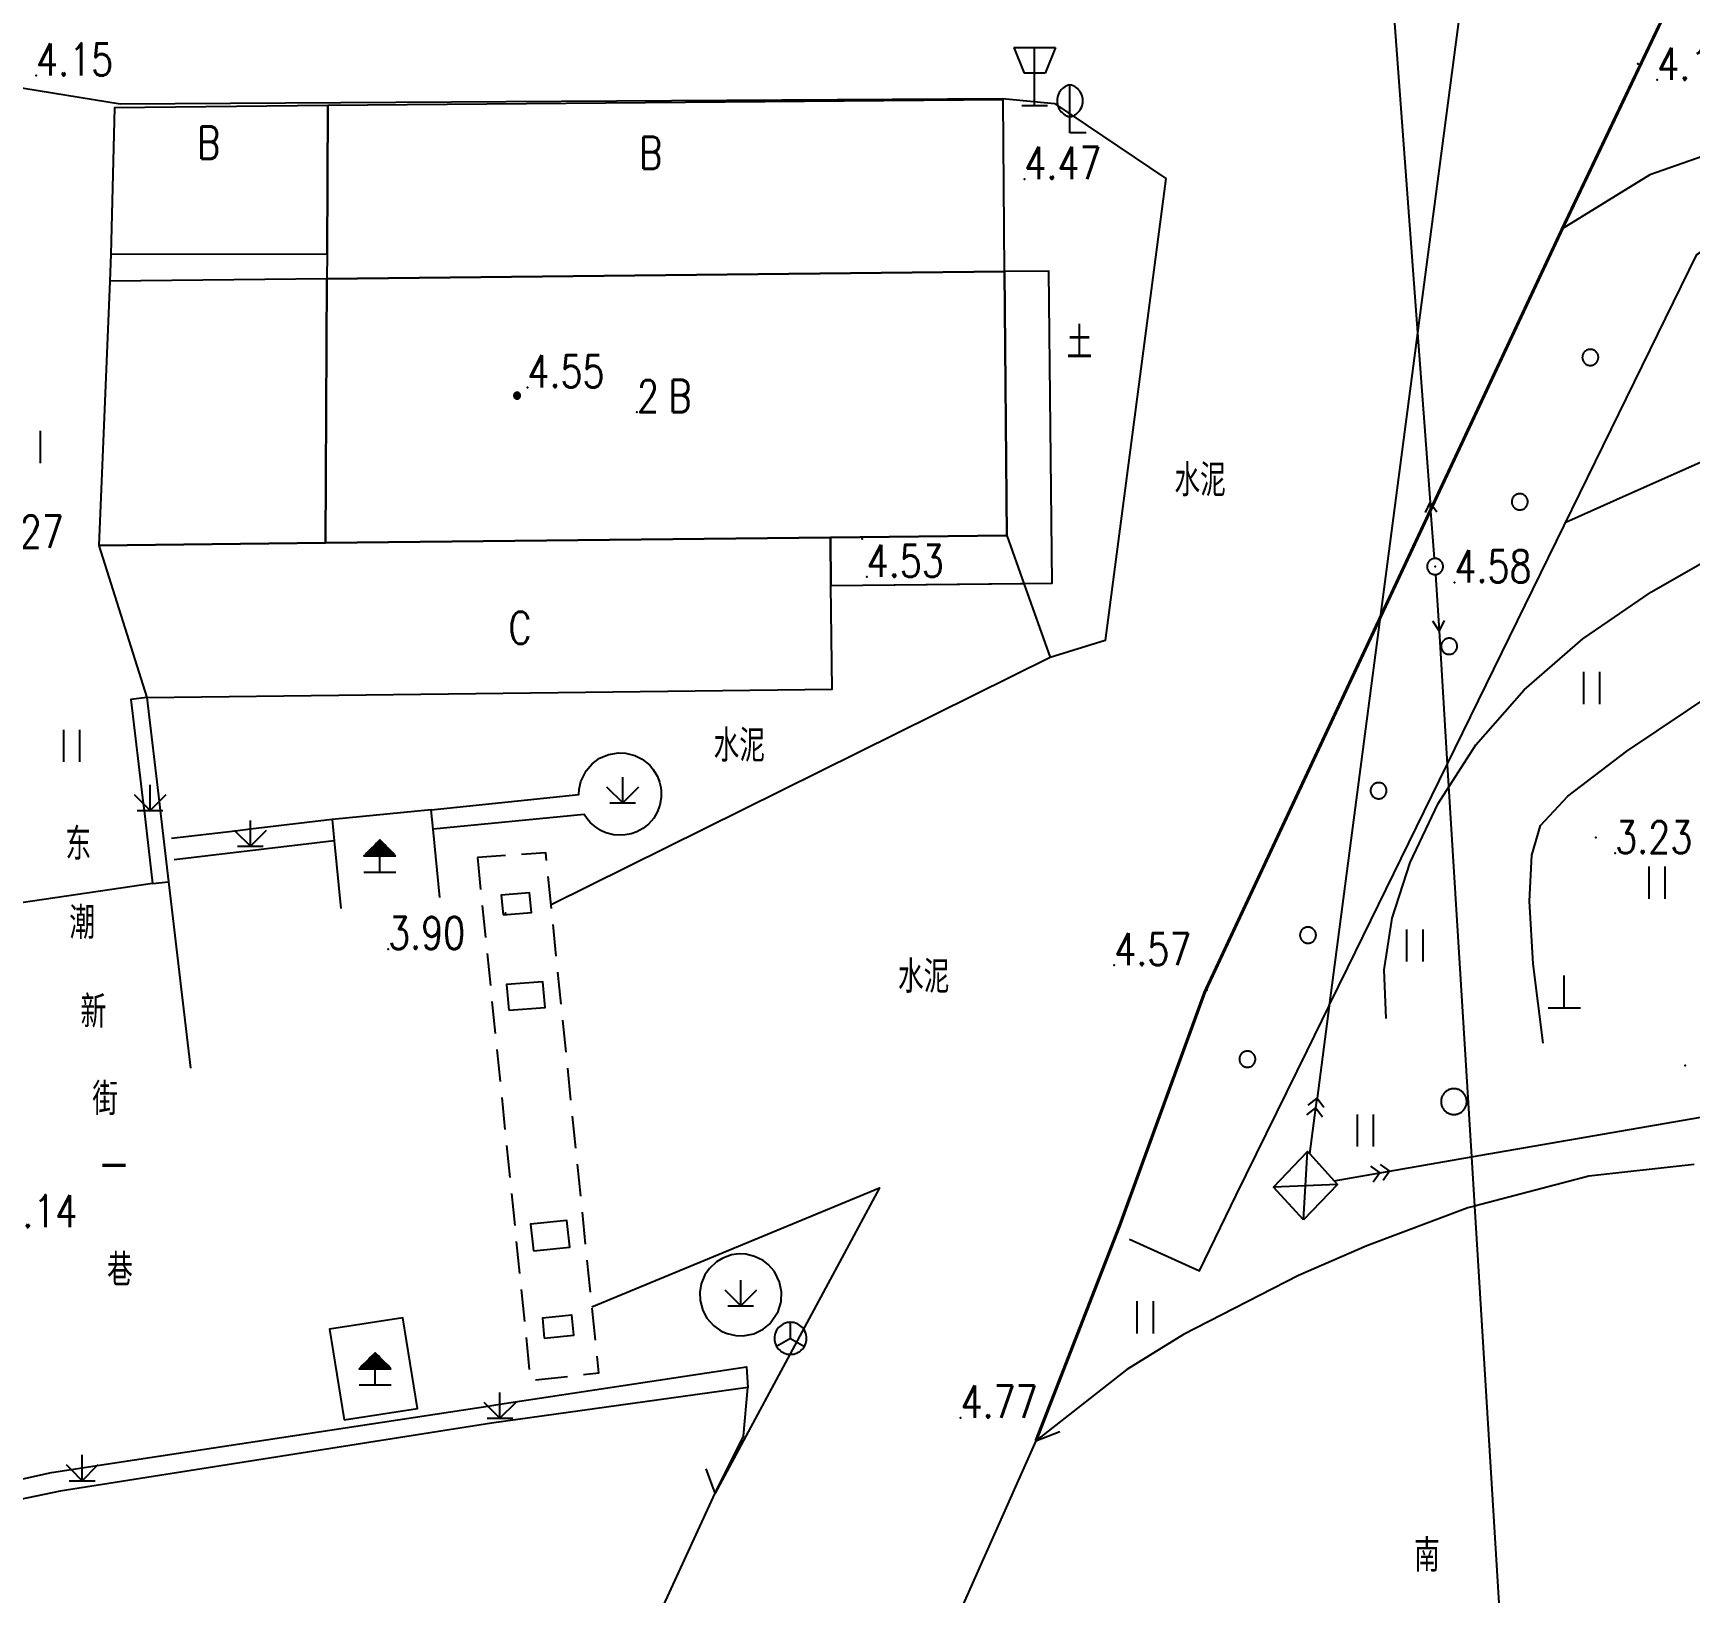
# Model space of a CAD drawing. Extents: x 500064 to 501389, y 2542464 to 2545400.
# Drawn here: x 500819.3 to 500870.9, y 2543001.2 to 2543049.7 of the extents above; entities that cross this region are included whole.
import ezdxf

# ---------------------------------------------------------------- set-up
doc = ezdxf.new("R2010")
doc.units = 0
doc.header["$LTSCALE"] = 0.5
doc.linetypes.add('CENTER', pattern=[50.8, 31.75, -6.35, 6.35, -6.35])
doc.layers.add('地形图', color=8, linetype='CONTINUOUS')
doc.styles.add('HZ', font='romans.shx', dxfattribs={"width": 0.8, "bigfont": 'hztxt.shx'})
doc.linetypes.add('10421', pattern='A,2,[150,AAA.SHX,S=1,R=0,X=0,Y=1],1e-11', length=2)

msp = doc.modelspace()

# ---------------------------------------------------------------- linework, layer by layer
at = {"layer": '地形图', "linetype": 'Continuous', "const_width": 0.1}
msp.add_lwpolyline([(500850.517, 2543005.948), (500853.029, 2543012.401), (500853.119, 2543012.632), (500855.767, 2543019.898), (500866.887, 2543043.639), (500870.881, 2543052.018), (500875.567, 2543064.709), (500877.172, 2543074.102), (500877.457, 2543075.769), (500878.553, 2543089.964), (500879.152, 2543132.117), (500876.635, 2543182.176), (500875.783, 2543196.785), (500880.942, 2543198.414), (500929.447, 2543199.555), (500953.948, 2543200.504), (500963.999, 2543201.539), (500971.892, 2543201.528)], dxfattribs=at)
at = {"layer": '地形图'}
for points in [[(500948.318, 2543060.867), (500940.884, 2543060.45), (500935.912, 2543059.82), (500925.267, 2543057.376), (500902.576, 2543052.213), (500887.165, 2543049.023), (500877.686, 2543047.531), (500873.996, 2543046.848), (500869.612, 2543045.316), (500866.887, 2543043.639)], [(500667.086, 2543059.063), (500671.663, 2543058.737), (500684.461, 2543058.144), (500689.064, 2543057.915), (500705.932, 2543057.077), (500710.07, 2543056.872), (500726.55, 2543055.955), (500731.18, 2543055.76), (500747.451, 2543054.939), (500752.565, 2543054.786), (500772.233, 2543053.71), (500774.105, 2543053.65), (500776.098, 2543053.586), (500787.249, 2543052.788), (500791.817, 2543051.983), (500807.609, 2543049.873), (500822.039, 2543047.532), (500849.473, 2543047.696), (500851.093, 2543047.54), (500854.561, 2543045.209), (500852.669, 2543030.836), (500850.956, 2543030.305), (500835.436, 2543022.613)], [(500864.073, 2543053.232), (500862.388, 2543040.409), (500859.638, 2543019.479), (500859.638, 2543019.478), (500859.26, 2543016.603)], [(500861.426, 2543053.264), (500862.388, 2543040.409), (500862.783, 2543035.132)], [(500849.825, 2543049.278), (500850.15, 2543048.478)], [(500849.825, 2543049.278), (500850.475, 2543049.278), (500851.125, 2543049.278)], [(500850.475, 2543047.478), (500850.475, 2543048.478), (500850.475, 2543049.278)], [(500851.125, 2543049.278), (500850.8, 2543048.478)], [(500850.475, 2543048.478), (500850.15, 2543048.478)], [(500850.8, 2543048.478), (500850.475, 2543048.478)], [(500851.575, 2543048.12), (500851.524, 2543048.106), (500851.474, 2543048.086), (500851.427, 2543048.062), (500851.383, 2543048.033), (500851.342, 2543047.999), (500851.304, 2543047.961), (500851.271, 2543047.919), (500851.243, 2543047.875), (500851.219, 2543047.827), (500851.2, 2543047.777), (500851.186, 2543047.726), (500851.178, 2543047.673), (500851.175, 2543047.62), (500851.178, 2543047.567), (500851.186, 2543047.515), (500851.2, 2543047.463), (500851.219, 2543047.414), (500851.243, 2543047.366), (500851.271, 2543047.321), (500851.304, 2543047.28), (500851.342, 2543047.242), (500851.383, 2543047.208), (500851.427, 2543047.179), (500851.474, 2543047.154), (500851.524, 2543047.135), (500851.575, 2543047.12)], [(500851.575, 2543047.12), (500851.626, 2543047.135), (500851.676, 2543047.154), (500851.723, 2543047.179), (500851.767, 2543047.208), (500851.808, 2543047.242), (500851.846, 2543047.28), (500851.879, 2543047.321), (500851.908, 2543047.366), (500851.931, 2543047.414), (500851.95, 2543047.463), (500851.964, 2543047.515), (500851.972, 2543047.567), (500851.975, 2543047.62), (500851.972, 2543047.673), (500851.964, 2543047.726), (500851.95, 2543047.777), (500851.931, 2543047.827), (500851.908, 2543047.875), (500851.879, 2543047.919), (500851.846, 2543047.961), (500851.808, 2543047.999), (500851.767, 2543048.033), (500851.723, 2543048.062), (500851.676, 2543048.086), (500851.626, 2543048.106), (500851.575, 2543048.12)], [(500851.575, 2543046.62), (500851.575, 2543047.12), (500851.575, 2543048.12)], [(500850.075, 2543047.478), (500850.475, 2543047.478), (500850.875, 2543047.478)], [(500853.426, 2543012.221), (500855.6, 2543011.234), (500856.749, 2543013.58), (500858.948, 2543018.07), (500859.638, 2543019.478), (500859.638, 2543019.479), (500860.219, 2543020.665), (500863.311, 2543026.979), (500871.076, 2543042.838), (500871.749, 2543043.29), (500872.152, 2543043.51), (500872.661, 2543043.789), (500872.753, 2543043.839), (500874.574, 2543044.478), (500887.773, 2543047.482), (500888.688, 2543047.69), (500888.851, 2543047.727), (500888.86, 2543047.729), (500888.878, 2543047.617), (500888.879, 2543047.614), (500889.363, 2543047.721)], [(500852.075, 2543046.62), (500851.575, 2543046.62)], [(500821.747, 2543042.848), (500821.712, 2543042.01)], [(500844.125, 2543034.043), (500844.142, 2543032.543), (500850.142, 2543032.608), (500851.02, 2543032.618), (500850.914, 2543042.325), (500849.542, 2543042.31)], [(500866.999, 2543034.512), (500868.578, 2543035.223), (500874.124, 2543037.687), (500880.023, 2543040.292)], [(500867.757, 2543039.391), (500867.773, 2543039.391), (500867.789, 2543039.392), (500867.804, 2543039.395), (500867.82, 2543039.398), (500867.835, 2543039.402), (500867.85, 2543039.407), (500867.864, 2543039.413), (500867.878, 2543039.42), (500867.892, 2543039.428), (500867.905, 2543039.436), (500867.918, 2543039.446), (500867.93, 2543039.456), (500867.941, 2543039.467), (500867.951, 2543039.479), (500867.961, 2543039.491), (500867.97, 2543039.504), (500867.978, 2543039.517), (500867.986, 2543039.531), (500867.992, 2543039.545), (500867.998, 2543039.56), (500868.002, 2543039.575), (500868.006, 2543039.59), (500868.009, 2543039.606), (500868.01, 2543039.621), (500868.011, 2543039.637), (500868.011, 2543039.653), (500868.01, 2543039.669), (500868.007, 2543039.684), (500868.004, 2543039.699), (500868, 2543039.715), (500867.995, 2543039.729), (500867.989, 2543039.744), (500867.982, 2543039.758), (500867.974, 2543039.772), (500867.966, 2543039.785), (500867.956, 2543039.797), (500867.946, 2543039.809), (500867.935, 2543039.821), (500867.923, 2543039.831), (500867.911, 2543039.841), (500867.898, 2543039.85), (500867.885, 2543039.858), (500867.871, 2543039.865), (500867.857, 2543039.872), (500867.842, 2543039.877), (500867.827, 2543039.882), (500867.812, 2543039.886), (500867.796, 2543039.888), (500867.781, 2543039.89), (500867.765, 2543039.891), (500867.749, 2543039.891), (500867.733, 2543039.889), (500867.718, 2543039.887), (500867.703, 2543039.884), (500867.687, 2543039.88), (500867.672, 2543039.875), (500867.658, 2543039.869), (500867.644, 2543039.862), (500867.63, 2543039.854), (500867.617, 2543039.845), (500867.605, 2543039.836), (500867.593, 2543039.826), (500867.581, 2543039.815), (500867.571, 2543039.803), (500867.561, 2543039.791), (500867.552, 2543039.778), (500867.544, 2543039.765), (500867.536, 2543039.751), (500867.53, 2543039.736), (500867.524, 2543039.722), (500867.52, 2543039.707), (500867.516, 2543039.691), (500867.514, 2543039.676), (500867.512, 2543039.66), (500867.511, 2543039.645), (500867.511, 2543039.629), (500867.513, 2543039.613), (500867.515, 2543039.598), (500867.518, 2543039.582), (500867.522, 2543039.567), (500867.527, 2543039.552), (500867.533, 2543039.538), (500867.54, 2543039.524), (500867.548, 2543039.51), (500867.557, 2543039.497), (500867.566, 2543039.484), (500867.576, 2543039.472), (500867.587, 2543039.461), (500867.599, 2543039.451), (500867.611, 2543039.441), (500867.624, 2543039.432), (500867.637, 2543039.424), (500867.651, 2543039.416), (500867.666, 2543039.41), (500867.68, 2543039.404), (500867.695, 2543039.4), (500867.711, 2543039.396), (500867.726, 2543039.393), (500867.742, 2543039.392), (500867.757, 2543039.391)], [(500834.379, 2543038.352), (500834.389, 2543038.353), (500834.4, 2543038.354), (500834.41, 2543038.357), (500834.419, 2543038.361), (500834.429, 2543038.366), (500834.438, 2543038.371), (500834.446, 2543038.378), (500834.453, 2543038.385), (500834.46, 2543038.393), (500834.463, 2543038.398), (500834.465, 2543038.402), (500834.47, 2543038.412), (500834.474, 2543038.421), (500834.477, 2543038.431), (500834.478, 2543038.442), (500834.479, 2543038.452), (500834.478, 2543038.463), (500834.477, 2543038.473), (500834.474, 2543038.483), (500834.47, 2543038.493), (500834.467, 2543038.499), (500834.465, 2543038.502), (500834.46, 2543038.511), (500834.453, 2543038.519), (500834.446, 2543038.527), (500834.438, 2543038.533), (500834.429, 2543038.539), (500834.428, 2543038.539), (500834.419, 2543038.544), (500834.41, 2543038.547), (500834.4, 2543038.55), (500834.389, 2543038.552), (500834.379, 2543038.552), (500834.368, 2543038.552), (500834.358, 2543038.55), (500834.348, 2543038.547), (500834.338, 2543038.544), (500834.329, 2543038.539), (500834.32, 2543038.533), (500834.312, 2543038.527), (500834.304, 2543038.519), (500834.298, 2543038.511), (500834.295, 2543038.506), (500834.292, 2543038.502), (500834.287, 2543038.493), (500834.284, 2543038.483), (500834.281, 2543038.473), (500834.279, 2543038.463), (500834.279, 2543038.452), (500834.279, 2543038.442), (500834.281, 2543038.431), (500834.284, 2543038.421), (500834.287, 2543038.412), (500834.291, 2543038.405), (500834.292, 2543038.402), (500834.298, 2543038.393), (500834.304, 2543038.385), (500834.312, 2543038.378), (500834.32, 2543038.371), (500834.329, 2543038.366), (500834.33, 2543038.365), (500834.338, 2543038.361), (500834.348, 2543038.357), (500834.358, 2543038.354), (500834.368, 2543038.353), (500834.379, 2543038.352)], [(500834.33, 2543038.365), (500834.463, 2543038.398), (500834.465, 2543038.402), (500834.292, 2543038.402), (500834.291, 2543038.405), (500834.479, 2543038.452), (500834.279, 2543038.452), (500834.467, 2543038.499), (500834.465, 2543038.502), (500834.292, 2543038.502), (500834.295, 2543038.506), (500834.428, 2543038.539)], [(500819.559, 2543036.356), (500819.559, 2543037.356)], [(500865.562, 2543034.899), (500865.578, 2543034.899), (500865.593, 2543034.9), (500865.609, 2543034.902), (500865.624, 2543034.906), (500865.639, 2543034.91), (500865.654, 2543034.915), (500865.669, 2543034.921), (500865.683, 2543034.928), (500865.696, 2543034.936), (500865.709, 2543034.944), (500865.722, 2543034.954), (500865.734, 2543034.964), (500865.745, 2543034.975), (500865.756, 2543034.986), (500865.766, 2543034.999), (500865.775, 2543035.012), (500865.783, 2543035.025), (500865.79, 2543035.039), (500865.797, 2543035.053), (500865.802, 2543035.068), (500865.807, 2543035.083), (500865.81, 2543035.098), (500865.813, 2543035.114), (500865.815, 2543035.129), (500865.816, 2543035.145), (500865.815, 2543035.161), (500865.814, 2543035.176), (500865.812, 2543035.192), (500865.809, 2543035.207), (500865.804, 2543035.222), (500865.799, 2543035.237), (500865.793, 2543035.252), (500865.786, 2543035.266), (500865.779, 2543035.279), (500865.77, 2543035.293), (500865.76, 2543035.305), (500865.75, 2543035.317), (500865.739, 2543035.328), (500865.728, 2543035.339), (500865.715, 2543035.349), (500865.703, 2543035.358), (500865.689, 2543035.366), (500865.675, 2543035.373), (500865.661, 2543035.38), (500865.646, 2543035.385), (500865.631, 2543035.39), (500865.616, 2543035.393), (500865.601, 2543035.396), (500865.585, 2543035.398), (500865.569, 2543035.399), (500865.554, 2543035.398), (500865.538, 2543035.397), (500865.522, 2543035.395), (500865.507, 2543035.392), (500865.492, 2543035.388), (500865.477, 2543035.382), (500865.462, 2543035.376), (500865.448, 2543035.369), (500865.435, 2543035.362), (500865.422, 2543035.353), (500865.409, 2543035.344), (500865.397, 2543035.333), (500865.386, 2543035.322), (500865.375, 2543035.311), (500865.365, 2543035.299), (500865.356, 2543035.286), (500865.348, 2543035.272), (500865.341, 2543035.258), (500865.334, 2543035.244), (500865.329, 2543035.229), (500865.324, 2543035.214), (500865.321, 2543035.199), (500865.318, 2543035.184), (500865.316, 2543035.168), (500865.316, 2543035.152), (500865.316, 2543035.137), (500865.317, 2543035.121), (500865.319, 2543035.105), (500865.322, 2543035.09), (500865.327, 2543035.075), (500865.332, 2543035.06), (500865.338, 2543035.046), (500865.345, 2543035.031), (500865.353, 2543035.018), (500865.361, 2543035.005), (500865.371, 2543034.992), (500865.381, 2543034.98), (500865.392, 2543034.969), (500865.403, 2543034.958), (500865.416, 2543034.949), (500865.428, 2543034.94), (500865.442, 2543034.931), (500865.456, 2543034.924), (500865.47, 2543034.918), (500865.485, 2543034.912), (500865.5, 2543034.907), (500865.515, 2543034.904), (500865.531, 2543034.901), (500865.546, 2543034.899), (500865.562, 2543034.899)], [(500862.629, 2543034.813), (500862.783, 2543035.132)], [(500862.913, 2543033.386), (500862.783, 2543035.132)], [(500862.783, 2543035.132), (500862.982, 2543034.84)], [(500849.615, 2543034.102), (500850.142, 2543032.608), (500850.956, 2543030.305)], [(500861.41, 2543019.084), (500861.35, 2543020.589), (500861.599, 2543022.204), (500862.156, 2543023.929), (500863.023, 2543025.765), (500864.203, 2543027.594), (500865.704, 2543029.302), (500867.525, 2543030.889), (500869.666, 2543032.353), (500872.332, 2543033.87)], [(500862.932, 2543032.887), (500862.948, 2543032.888), (500862.963, 2543032.889), (500862.979, 2543032.892), (500862.994, 2543032.895), (500863.009, 2543032.899), (500863.024, 2543032.905), (500863.038, 2543032.911), (500863.052, 2543032.918), (500863.066, 2543032.926), (500863.079, 2543032.935), (500863.091, 2543032.945), (500863.103, 2543032.955), (500863.114, 2543032.966), (500863.125, 2543032.978), (500863.134, 2543032.99), (500863.143, 2543033.003), (500863.151, 2543033.017), (500863.158, 2543033.031), (500863.164, 2543033.045), (500863.17, 2543033.06), (500863.174, 2543033.075), (500863.177, 2543033.09), (500863.18, 2543033.106), (500863.181, 2543033.121), (500863.182, 2543033.137), (500863.181, 2543033.153), (500863.18, 2543033.169), (500863.177, 2543033.184), (500863.174, 2543033.199), (500863.17, 2543033.214), (500863.164, 2543033.229), (500863.158, 2543033.244), (500863.151, 2543033.258), (500863.143, 2543033.271), (500863.134, 2543033.284), (500863.125, 2543033.297), (500863.114, 2543033.308), (500863.103, 2543033.319), (500863.091, 2543033.33), (500863.079, 2543033.339), (500863.066, 2543033.348), (500863.052, 2543033.356), (500863.038, 2543033.363), (500863.024, 2543033.37), (500863.009, 2543033.375), (500862.994, 2543033.379), (500862.979, 2543033.383), (500862.963, 2543033.385), (500862.948, 2543033.387), (500862.932, 2543033.387), (500862.916, 2543033.387), (500862.913, 2543033.386), (500862.901, 2543033.385), (500862.885, 2543033.383), (500862.87, 2543033.379), (500862.855, 2543033.375), (500862.84, 2543033.37), (500862.825, 2543033.363), (500862.811, 2543033.356), (500862.798, 2543033.348), (500862.785, 2543033.339), (500862.773, 2543033.33), (500862.761, 2543033.319), (500862.75, 2543033.308), (500862.739, 2543033.297), (500862.73, 2543033.284), (500862.721, 2543033.271), (500862.713, 2543033.258), (500862.706, 2543033.244), (500862.699, 2543033.229), (500862.694, 2543033.214), (500862.69, 2543033.199), (500862.686, 2543033.184), (500862.684, 2543033.169), (500862.682, 2543033.153), (500862.682, 2543033.137), (500862.682, 2543033.121), (500862.684, 2543033.106), (500862.686, 2543033.09), (500862.69, 2543033.075), (500862.694, 2543033.06), (500862.699, 2543033.045), (500862.706, 2543033.031), (500862.713, 2543033.017), (500862.721, 2543033.003), (500862.73, 2543032.99), (500862.739, 2543032.978), (500862.75, 2543032.966), (500862.761, 2543032.955), (500862.773, 2543032.945), (500862.785, 2543032.935), (500862.798, 2543032.926), (500862.811, 2543032.918), (500862.825, 2543032.911), (500862.84, 2543032.905), (500862.855, 2543032.899), (500862.87, 2543032.895), (500862.885, 2543032.892), (500862.901, 2543032.889), (500862.916, 2543032.888), (500862.932, 2543032.887)], [(500862.948, 2543032.888), (500863.055, 2543031.141)], [(500863.055, 2543031.141), (500862.86, 2543031.436)], [(500863.212, 2543031.457), (500863.055, 2543031.141)], [(500863.055, 2543031.141), (500863.311, 2543026.979), (500864.062, 2543014.772), (500864.156, 2543013.244), (500864.989, 2542999.71), (500865.277, 2542995.027)], [(500863.366, 2543030.407), (500863.382, 2543030.407), (500863.398, 2543030.408), (500863.413, 2543030.41), (500863.429, 2543030.413), (500863.444, 2543030.418), (500863.459, 2543030.423), (500863.473, 2543030.429), (500863.487, 2543030.436), (500863.501, 2543030.443), (500863.514, 2543030.452), (500863.526, 2543030.462), (500863.538, 2543030.472), (500863.55, 2543030.483), (500863.56, 2543030.494), (500863.57, 2543030.507), (500863.579, 2543030.519), (500863.587, 2543030.533), (500863.595, 2543030.547), (500863.601, 2543030.561), (500863.607, 2543030.576), (500863.611, 2543030.591), (500863.615, 2543030.606), (500863.617, 2543030.621), (500863.619, 2543030.637), (500863.62, 2543030.653), (500863.62, 2543030.668), (500863.618, 2543030.684), (500863.616, 2543030.7), (500863.613, 2543030.715), (500863.609, 2543030.73), (500863.604, 2543030.745), (500863.598, 2543030.76), (500863.591, 2543030.774), (500863.583, 2543030.787), (500863.574, 2543030.8), (500863.565, 2543030.813), (500863.555, 2543030.825), (500863.544, 2543030.836), (500863.532, 2543030.847), (500863.52, 2543030.857), (500863.507, 2543030.866), (500863.494, 2543030.874), (500863.48, 2543030.881), (500863.465, 2543030.888), (500863.451, 2543030.893), (500863.436, 2543030.898), (500863.42, 2543030.901), (500863.405, 2543030.904), (500863.389, 2543030.906), (500863.374, 2543030.906), (500863.358, 2543030.906), (500863.342, 2543030.905), (500863.327, 2543030.903), (500863.311, 2543030.9), (500863.296, 2543030.895), (500863.281, 2543030.89), (500863.267, 2543030.884), (500863.253, 2543030.877), (500863.239, 2543030.87), (500863.226, 2543030.861), (500863.213, 2543030.851), (500863.202, 2543030.841), (500863.19, 2543030.83), (500863.18, 2543030.819), (500863.17, 2543030.806), (500863.161, 2543030.794), (500863.153, 2543030.78), (500863.145, 2543030.766), (500863.139, 2543030.752), (500863.133, 2543030.737), (500863.129, 2543030.722), (500863.125, 2543030.707), (500863.122, 2543030.691), (500863.121, 2543030.676), (500863.12, 2543030.66), (500863.12, 2543030.644), (500863.121, 2543030.629), (500863.124, 2543030.613), (500863.127, 2543030.598), (500863.131, 2543030.583), (500863.136, 2543030.568), (500863.142, 2543030.553), (500863.149, 2543030.539), (500863.157, 2543030.526), (500863.166, 2543030.513), (500863.175, 2543030.5), (500863.185, 2543030.488), (500863.196, 2543030.477), (500863.208, 2543030.466), (500863.22, 2543030.456), (500863.233, 2543030.447), (500863.246, 2543030.439), (500863.26, 2543030.432), (500863.275, 2543030.425), (500863.289, 2543030.42), (500863.304, 2543030.415), (500863.319, 2543030.412), (500863.335, 2543030.409), (500863.351, 2543030.407), (500863.366, 2543030.407)], [(500867.553, 2543028.859), (500867.553, 2543029.859)], [(500868.053, 2543028.859), (500868.053, 2543029.859)], [(500866.293, 2543018.315), (500865.986, 2543020.777), (500865.869, 2543022.726), (500865.943, 2543024.161), (500866.206, 2543025.083), (500867.059, 2543025.993), (500868.899, 2543027.394), (500871.727, 2543029.286)], [(500822.863, 2543029.065), (500822.366, 2543029.006), (500822.75, 2543025.765), (500822.776, 2543025.548), (500823.045, 2543023.274), (500823.541, 2543023.332)], [(500822.863, 2543029.065), (500823.246, 2543025.828), (500823.279, 2543025.548), (500823.541, 2543023.332), (500824.227, 2543017.538)], [(500820.284, 2543027.062), (500820.284, 2543028.062)], [(500820.784, 2543027.062), (500820.784, 2543028.062)], [(500831.712, 2543025.57), (500836.303, 2543026.043), (500836.312, 2543026.212), (500836.363, 2543026.45), (500836.523, 2543026.78), (500836.712, 2543027.001), (500836.944, 2543027.172), (500837.229, 2543027.294), (500837.531, 2543027.343), (500837.755, 2543027.333), (500838.04, 2543027.261), (500838.275, 2543027.143), (500838.506, 2543026.955), (500838.616, 2543026.826), (500838.745, 2543026.61), (500838.813, 2543026.433), (500838.851, 2543026.269), (500838.865, 2543026.151), (500838.864, 2543025.952), (500838.82, 2543025.714), (500838.739, 2543025.501), (500838.629, 2543025.315), (500838.466, 2543025.128), (500838.294, 2543024.992), (500838.099, 2543024.886), (500837.925, 2543024.825), (500837.738, 2543024.788), (500837.572, 2543024.779), (500837.382, 2543024.795), (500837.141, 2543024.858), (500836.988, 2543024.927), (500836.814, 2543025.037), (500836.665, 2543025.168), (500836.563, 2543025.287), (500836.471, 2543025.427), (500831.771, 2543024.966)], [(500822.966, 2543025.548), (500822.966, 2543026.348)], [(500837.165, 2543026.288), (500837.665, 2543025.788)], [(500837.665, 2543025.788), (500837.665, 2543026.588)], [(500837.665, 2543025.788), (500838.165, 2543026.288)], [(500861.171, 2543025.914), (500861.186, 2543025.915), (500861.202, 2543025.916), (500861.218, 2543025.918), (500861.233, 2543025.921), (500861.248, 2543025.925), (500861.263, 2543025.931), (500861.277, 2543025.937), (500861.292, 2543025.943), (500861.305, 2543025.951), (500861.318, 2543025.96), (500861.331, 2543025.969), (500861.343, 2543025.98), (500861.354, 2543025.991), (500861.365, 2543026.002), (500861.374, 2543026.014), (500861.383, 2543026.027), (500861.392, 2543026.041), (500861.399, 2543026.055), (500861.405, 2543026.069), (500861.411, 2543026.084), (500861.416, 2543026.099), (500861.419, 2543026.114), (500861.422, 2543026.129), (500861.424, 2543026.145), (500861.424, 2543026.161), (500861.424, 2543026.176), (500861.423, 2543026.192), (500861.421, 2543026.208), (500861.417, 2543026.223), (500861.413, 2543026.238), (500861.408, 2543026.253), (500861.402, 2543026.267), (500861.395, 2543026.281), (500861.387, 2543026.295), (500861.379, 2543026.308), (500861.369, 2543026.321), (500861.359, 2543026.333), (500861.348, 2543026.344), (500861.337, 2543026.355), (500861.324, 2543026.364), (500861.311, 2543026.373), (500861.298, 2543026.382), (500861.284, 2543026.389), (500861.27, 2543026.395), (500861.255, 2543026.401), (500861.24, 2543026.406), (500861.225, 2543026.409), (500861.209, 2543026.412), (500861.194, 2543026.414), (500861.178, 2543026.414), (500861.162, 2543026.414), (500861.147, 2543026.413), (500861.131, 2543026.411), (500861.116, 2543026.407), (500861.101, 2543026.403), (500861.086, 2543026.398), (500861.071, 2543026.392), (500861.057, 2543026.385), (500861.044, 2543026.377), (500861.03, 2543026.369), (500861.018, 2543026.359), (500861.006, 2543026.349), (500860.995, 2543026.338), (500860.984, 2543026.326), (500860.974, 2543026.314), (500860.965, 2543026.301), (500860.957, 2543026.288), (500860.95, 2543026.274), (500860.943, 2543026.26), (500860.938, 2543026.245), (500860.933, 2543026.23), (500860.93, 2543026.215), (500860.927, 2543026.199), (500860.925, 2543026.184), (500860.924, 2543026.168), (500860.925, 2543026.152), (500860.926, 2543026.137), (500860.928, 2543026.121), (500860.931, 2543026.106), (500860.936, 2543026.091), (500860.941, 2543026.076), (500860.947, 2543026.061), (500860.954, 2543026.047), (500860.961, 2543026.033), (500860.97, 2543026.02), (500860.979, 2543026.008), (500860.99, 2543025.996), (500861.001, 2543025.985), (500861.012, 2543025.974), (500861.024, 2543025.964), (500861.037, 2543025.955), (500861.051, 2543025.947), (500861.065, 2543025.94), (500861.079, 2543025.933), (500861.094, 2543025.928), (500861.109, 2543025.923), (500861.124, 2543025.919), (500861.139, 2543025.917), (500861.155, 2543025.915), (500861.171, 2543025.914)], [(500822.466, 2543026.048), (500822.75, 2543025.765), (500822.966, 2543025.548)], [(500822.966, 2543025.548), (500823.246, 2543025.828), (500823.466, 2543026.048)], [(500837.265, 2543025.788), (500837.665, 2543025.788), (500838.065, 2543025.788)], [(500822.566, 2543025.548), (500822.776, 2543025.548), (500822.966, 2543025.548), (500823.279, 2543025.548), (500823.366, 2543025.548)], [(500828.629, 2543025.268), (500826.083, 2543024.967), (500825.608, 2543024.911), (500823.634, 2543024.677)], [(500826.083, 2543024.435), (500826.083, 2543024.967), (500826.083, 2543025.235)], [(500831.98, 2543022.839), (500831.771, 2543024.966), (500831.712, 2543025.57), (500828.629, 2543025.268), (500828.694, 2543024.602), (500828.899, 2543022.505)], [(500828.694, 2543024.602), (500823.712, 2543024.012)], [(500825.583, 2543024.935), (500825.608, 2543024.911), (500826.083, 2543024.435)], [(500826.083, 2543024.435), (500826.583, 2543024.935)], [(500830.611, 2543024.134), (500830.561, 2543024.184), (500830.511, 2543024.234), (500830.461, 2543024.284), (500830.411, 2543024.334), (500830.361, 2543024.384), (500830.311, 2543024.434), (500830.261, 2543024.484), (500830.211, 2543024.534), (500830.161, 2543024.584), (500830.111, 2543024.634), (500830.061, 2543024.584), (500830.011, 2543024.534), (500829.961, 2543024.484), (500829.911, 2543024.434), (500829.861, 2543024.384), (500829.811, 2543024.334), (500829.761, 2543024.284), (500829.711, 2543024.234), (500829.661, 2543024.184), (500829.611, 2543024.134), (500830.111, 2543024.134), (500830.611, 2543024.134)], [(500829.611, 2543024.134), (500830.561, 2543024.184), (500829.661, 2543024.184), (500830.511, 2543024.234), (500829.711, 2543024.234), (500830.461, 2543024.284), (500829.761, 2543024.284), (500830.411, 2543024.334), (500829.811, 2543024.334), (500830.361, 2543024.384), (500829.861, 2543024.384), (500830.311, 2543024.434), (500829.911, 2543024.434), (500830.261, 2543024.484), (500829.961, 2543024.484), (500830.211, 2543024.534), (500830.011, 2543024.534), (500830.161, 2543024.584), (500830.061, 2543024.584)], [(500825.683, 2543024.435), (500826.083, 2543024.435), (500826.483, 2543024.435)], [(500830.111, 2543023.634), (500830.111, 2543024.134), (500830.111, 2543024.153)], [(500833.144, 2543024.083), (500833.245, 2543023.089)], [(500834.015, 2543024.146), (500833.147, 2543024.084)], [(500835.296, 2543023.997), (500835.271, 2543024.234), (500834.514, 2543024.181)], [(500829.611, 2543023.634), (500830.111, 2543023.634), (500830.611, 2543023.634)], [(500869.586, 2543022.804), (500869.586, 2543023.804)], [(500870.086, 2543022.804), (500870.086, 2543023.804)], [(500823.045, 2543023.274), (500818.324, 2543022.586), (500818.309, 2543022.585)], [(500835.448, 2543022.505), (500835.347, 2543023.5)], [(500833.295, 2543022.592), (500833.396, 2543021.597)], [(500833.947, 2543022.308), (500834.827, 2543022.378), (500834.767, 2543022.988), (500833.887, 2543022.918), (500833.947, 2543022.308)], [(500835.6, 2543021.013), (500835.499, 2543022.008)], [(500858.975, 2543021.422), (500858.991, 2543021.422), (500859.006, 2543021.424), (500859.022, 2543021.426), (500859.037, 2543021.429), (500859.053, 2543021.433), (500859.067, 2543021.438), (500859.082, 2543021.444), (500859.096, 2543021.451), (500859.11, 2543021.459), (500859.123, 2543021.468), (500859.135, 2543021.477), (500859.147, 2543021.487), (500859.159, 2543021.498), (500859.169, 2543021.51), (500859.179, 2543021.522), (500859.188, 2543021.535), (500859.196, 2543021.548), (500859.203, 2543021.562), (500859.21, 2543021.577), (500859.215, 2543021.591), (500859.22, 2543021.606), (500859.224, 2543021.622), (500859.226, 2543021.637), (500859.228, 2543021.653), (500859.229, 2543021.668), (500859.229, 2543021.684), (500859.227, 2543021.7), (500859.225, 2543021.715), (500859.222, 2543021.731), (500859.218, 2543021.746), (500859.213, 2543021.761), (500859.207, 2543021.775), (500859.2, 2543021.789), (500859.192, 2543021.803), (500859.183, 2543021.816), (500859.174, 2543021.829), (500859.164, 2543021.841), (500859.153, 2543021.852), (500859.141, 2543021.862), (500859.129, 2543021.872), (500859.116, 2543021.881), (500859.103, 2543021.889), (500859.089, 2543021.897), (500859.074, 2543021.903), (500859.06, 2543021.909), (500859.045, 2543021.913), (500859.029, 2543021.917), (500859.014, 2543021.92), (500858.998, 2543021.921), (500858.983, 2543021.922), (500858.967, 2543021.922), (500858.951, 2543021.921), (500858.936, 2543021.918), (500858.92, 2543021.915), (500858.905, 2543021.911), (500858.89, 2543021.906), (500858.876, 2543021.9), (500858.862, 2543021.893), (500858.848, 2543021.885), (500858.835, 2543021.877), (500858.822, 2543021.867), (500858.81, 2543021.857), (500858.799, 2543021.846), (500858.789, 2543021.834), (500858.779, 2543021.822), (500858.77, 2543021.809), (500858.762, 2543021.796), (500858.754, 2543021.782), (500858.748, 2543021.768), (500858.742, 2543021.753), (500858.738, 2543021.738), (500858.734, 2543021.723), (500858.731, 2543021.707), (500858.73, 2543021.692), (500858.729, 2543021.676), (500858.729, 2543021.66), (500858.73, 2543021.644), (500858.733, 2543021.629), (500858.736, 2543021.614), (500858.74, 2543021.598), (500858.745, 2543021.584), (500858.751, 2543021.569), (500858.758, 2543021.555), (500858.766, 2543021.541), (500858.774, 2543021.528), (500858.784, 2543021.516), (500858.794, 2543021.504), (500858.805, 2543021.492), (500858.817, 2543021.482), (500858.829, 2543021.472), (500858.842, 2543021.463), (500858.855, 2543021.455), (500858.869, 2543021.448), (500858.883, 2543021.441), (500858.898, 2543021.436), (500858.913, 2543021.431), (500858.928, 2543021.427), (500858.944, 2543021.425), (500858.959, 2543021.423), (500858.975, 2543021.422)], [(500862.057, 2543020.85), (500862.057, 2543021.85)], [(500862.557, 2543020.85), (500862.557, 2543021.85)], [(500833.447, 2543021.099), (500833.548, 2543020.104)], [(500835.752, 2543019.521), (500835.651, 2543020.516)], [(500834.127, 2543019.338), (500835.257, 2543019.418), (500835.177, 2543020.218), (500834.047, 2543020.138), (500834.127, 2543019.338)], [(500866.95, 2543019.413), (500866.95, 2543020.413)], [(500833.598, 2543019.607), (500833.699, 2543018.612)], [(500861.517, 2543014.332), (500864.062, 2543014.772), (500893.068, 2543019.798)], [(500835.904, 2543018.028), (500835.802, 2543019.023)], [(500866.45, 2543019.413), (500866.95, 2543019.413), (500867.45, 2543019.413)], [(500833.75, 2543018.115), (500833.851, 2543017.12)], [(500857.09, 2543017.565), (500857.106, 2543017.565), (500857.121, 2543017.567), (500857.137, 2543017.569), (500857.152, 2543017.572), (500857.167, 2543017.576), (500857.182, 2543017.581), (500857.197, 2543017.587), (500857.211, 2543017.594), (500857.224, 2543017.602), (500857.238, 2543017.611), (500857.25, 2543017.62), (500857.262, 2543017.63), (500857.273, 2543017.641), (500857.284, 2543017.653), (500857.294, 2543017.665), (500857.303, 2543017.678), (500857.311, 2543017.691), (500857.318, 2543017.705), (500857.325, 2543017.72), (500857.33, 2543017.734), (500857.335, 2543017.749), (500857.338, 2543017.765), (500857.341, 2543017.78), (500857.343, 2543017.796), (500857.344, 2543017.811), (500857.343, 2543017.827), (500857.342, 2543017.843), (500857.34, 2543017.858), (500857.337, 2543017.874), (500857.332, 2543017.889), (500857.327, 2543017.904), (500857.321, 2543017.918), (500857.314, 2543017.932), (500857.307, 2543017.946), (500857.298, 2543017.959), (500857.289, 2543017.971), (500857.278, 2543017.983), (500857.267, 2543017.995), (500857.256, 2543018.005), (500857.244, 2543018.015), (500857.231, 2543018.024), (500857.217, 2543018.032), (500857.203, 2543018.04), (500857.189, 2543018.046), (500857.174, 2543018.052), (500857.159, 2543018.056), (500857.144, 2543018.06), (500857.129, 2543018.063), (500857.113, 2543018.064), (500857.097, 2543018.065), (500857.082, 2543018.065), (500857.066, 2543018.063), (500857.05, 2543018.061), (500857.035, 2543018.058), (500857.02, 2543018.054), (500857.005, 2543018.049), (500856.991, 2543018.043), (500856.976, 2543018.036), (500856.963, 2543018.028), (500856.95, 2543018.019), (500856.937, 2543018.01), (500856.925, 2543018), (500856.914, 2543017.989), (500856.903, 2543017.977), (500856.894, 2543017.965), (500856.885, 2543017.952), (500856.876, 2543017.939), (500856.869, 2543017.925), (500856.863, 2543017.91), (500856.857, 2543017.896), (500856.852, 2543017.881), (500856.849, 2543017.865), (500856.846, 2543017.85), (500856.844, 2543017.834), (500856.844, 2543017.819), (500856.844, 2543017.803), (500856.845, 2543017.787), (500856.847, 2543017.772), (500856.851, 2543017.756), (500856.855, 2543017.741), (500856.86, 2543017.726), (500856.866, 2543017.712), (500856.873, 2543017.698), (500856.881, 2543017.684), (500856.889, 2543017.671), (500856.899, 2543017.659), (500856.909, 2543017.647), (500856.92, 2543017.635), (500856.931, 2543017.625), (500856.944, 2543017.615), (500856.957, 2543017.606), (500856.97, 2543017.598), (500856.984, 2543017.59), (500856.998, 2543017.584), (500857.013, 2543017.578), (500857.028, 2543017.574), (500857.043, 2543017.57), (500857.059, 2543017.567), (500857.074, 2543017.566), (500857.09, 2543017.565)], [(500836.056, 2543016.536), (500835.954, 2543017.531)], [(500863.517, 2543016.095), (500863.542, 2543016.096), (500863.567, 2543016.098), (500863.591, 2543016.102), (500863.616, 2543016.108), (500863.64, 2543016.115), (500863.664, 2543016.123), (500863.687, 2543016.133), (500863.709, 2543016.144), (500863.731, 2543016.157), (500863.752, 2543016.171), (500863.771, 2543016.187), (500863.79, 2543016.203), (500863.808, 2543016.221), (500863.825, 2543016.24), (500863.84, 2543016.26), (500863.854, 2543016.281), (500863.867, 2543016.302), (500863.878, 2543016.325), (500863.888, 2543016.348), (500863.897, 2543016.371), (500863.904, 2543016.396), (500863.909, 2543016.42), (500863.913, 2543016.445), (500863.916, 2543016.47), (500863.917, 2543016.495), (500863.916, 2543016.52), (500863.913, 2543016.545), (500863.909, 2543016.57), (500863.904, 2543016.594), (500863.897, 2543016.619), (500863.888, 2543016.642), (500863.878, 2543016.665), (500863.867, 2543016.688), (500863.854, 2543016.709), (500863.84, 2543016.73), (500863.825, 2543016.75), (500863.808, 2543016.769), (500863.79, 2543016.787), (500863.771, 2543016.803), (500863.752, 2543016.819), (500863.731, 2543016.833), (500863.709, 2543016.845), (500863.687, 2543016.857), (500863.664, 2543016.867), (500863.64, 2543016.875), (500863.616, 2543016.882), (500863.591, 2543016.888), (500863.567, 2543016.892), (500863.542, 2543016.894), (500863.517, 2543016.895), (500863.491, 2543016.894), (500863.466, 2543016.892), (500863.442, 2543016.888), (500863.417, 2543016.882), (500863.393, 2543016.875), (500863.369, 2543016.867), (500863.346, 2543016.857), (500863.324, 2543016.845), (500863.302, 2543016.833), (500863.281, 2543016.819), (500863.262, 2543016.803), (500863.243, 2543016.787), (500863.225, 2543016.769), (500863.208, 2543016.75), (500863.193, 2543016.73), (500863.179, 2543016.709), (500863.166, 2543016.688), (500863.155, 2543016.665), (500863.145, 2543016.642), (500863.136, 2543016.619), (500863.129, 2543016.594), (500863.124, 2543016.57), (500863.12, 2543016.545), (500863.117, 2543016.52), (500863.117, 2543016.495), (500863.117, 2543016.47), (500863.12, 2543016.445), (500863.124, 2543016.42), (500863.129, 2543016.396), (500863.136, 2543016.371), (500863.145, 2543016.348), (500863.155, 2543016.325), (500863.166, 2543016.302), (500863.179, 2543016.281), (500863.193, 2543016.26), (500863.208, 2543016.24), (500863.225, 2543016.221), (500863.243, 2543016.203), (500863.262, 2543016.187), (500863.281, 2543016.171), (500863.302, 2543016.157), (500863.324, 2543016.144), (500863.346, 2543016.133), (500863.369, 2543016.123), (500863.393, 2543016.115), (500863.417, 2543016.108), (500863.442, 2543016.102), (500863.466, 2543016.098), (500863.491, 2543016.096), (500863.517, 2543016.095)], [(500833.901, 2543016.622), (500834.002, 2543015.627)], [(500858.98, 2543016.387), (500859.26, 2543016.603)], [(500859.032, 2543014.868), (500859.22, 2543016.297), (500859.26, 2543016.603)], [(500859.26, 2543016.603), (500859.475, 2543016.322)], [(500836.208, 2543015.044), (500836.106, 2543016.039)], [(500858.94, 2543016.082), (500859.22, 2543016.297)], [(500859.22, 2543016.297), (500859.435, 2543016.017)], [(500860.521, 2543015.095), (500860.521, 2543016.095)], [(500861.021, 2543015.095), (500861.021, 2543016.095)], [(500834.053, 2543015.13), (500834.154, 2543014.135)], [(500858.837, 2543012.819), (500857.907, 2543013.838), (500858.968, 2543014.938), (500859.032, 2543014.868), (500859.793, 2543014.033), (500859.897, 2543013.918), (500858.837, 2543012.819)], [(500858.837, 2543012.819), (500858.902, 2543013.878), (500858.968, 2543014.938)], [(500836.359, 2543013.552), (500836.258, 2543014.546)], [(500859.793, 2543014.033), (500861.214, 2543014.279), (500861.517, 2543014.332)], [(500860.925, 2543014.483), (500861.214, 2543014.279)], [(500861.214, 2543014.279), (500861.01, 2543013.99)], [(500861.228, 2543014.535), (500861.517, 2543014.332)], [(500861.517, 2543014.332), (500861.314, 2543014.043)], [(500836.709, 2543010.107), (500845.65, 2543013.817), (500840.537, 2543004.318)], [(500859.897, 2543013.918), (500858.902, 2543013.878), (500857.907, 2543013.838)], [(500834.204, 2543013.638), (500834.305, 2543012.643)], [(500834.887, 2543011.858), (500836.017, 2543011.968), (500835.927, 2543012.798), (500834.797, 2543012.688), (500834.887, 2543011.858)], [(500836.511, 2543012.059), (500836.41, 2543013.054)], [(500850.517, 2543005.948), (500853.029, 2543012.401), (500850.517, 2543005.948)], [(500834.356, 2543012.145), (500834.457, 2543011.15)], [(500841.413, 2543009.21), (500841.739, 2543009.273), (500842.029, 2543009.413), (500842.241, 2543009.585), (500842.5, 2543009.964), (500842.591, 2543010.265), (500842.606, 2543010.58), (500842.546, 2543010.881), (500842.382, 2543011.209), (500842.191, 2543011.427), (500842.032, 2543011.55), (500841.768, 2543011.682), (500841.499, 2543011.747), (500841.283, 2543011.757), (500841.049, 2543011.726), (500840.774, 2543011.628), (500840.582, 2543011.512), (500840.359, 2543011.304), (500840.221, 2543011.104), (500840.106, 2543010.826), (500840.062, 2543010.563), (500840.071, 2543010.31), (500840.155, 2543009.998), (500840.28, 2543009.764), (500840.489, 2543009.527), (500840.729, 2543009.36), (500840.912, 2543009.279), (500841.188, 2543009.216), (500841.413, 2543009.21)], [(500836.663, 2543010.567), (500836.562, 2543011.562)], [(500841.337, 2543010.138), (500841.337, 2543010.938)], [(500834.507, 2543010.653), (500834.608, 2543009.658)], [(500840.837, 2543010.638), (500841.337, 2543010.138)], [(500841.337, 2543010.138), (500841.837, 2543010.638)], [(500853.669, 2543009.285), (500853.669, 2543010.285)], [(500854.169, 2543009.285), (500854.169, 2543010.285)], [(500828.997, 2543006.598), (500831.277, 2543006.948), (500830.827, 2543009.768), (500828.547, 2543009.418), (500828.997, 2543006.598)], [(500835.227, 2543009.138), (500836.147, 2543009.228), (500836.087, 2543009.848), (500835.167, 2543009.758), (500835.227, 2543009.138)], [(500836.815, 2543009.075), (500836.714, 2543010.07)], [(500840.937, 2543010.138), (500841.337, 2543010.138), (500841.737, 2543010.138)], [(500834.659, 2543009.161), (500834.76, 2543008.166)], [(500842.884, 2543008.632), (500842.936, 2543008.635), (500842.988, 2543008.643), (500843.038, 2543008.656), (500843.087, 2543008.675), (500843.134, 2543008.699), (500843.178, 2543008.727), (500843.218, 2543008.76), (500843.255, 2543008.797), (500843.288, 2543008.838), (500843.317, 2543008.882), (500843.34, 2543008.929), (500843.359, 2543008.977), (500843.373, 2543009.028), (500843.381, 2543009.08), (500843.384, 2543009.132), (500843.381, 2543009.184), (500843.373, 2543009.236), (500843.359, 2543009.286), (500843.34, 2543009.335), (500843.317, 2543009.382), (500843.288, 2543009.426), (500843.255, 2543009.466), (500843.218, 2543009.503), (500843.178, 2543009.536), (500843.134, 2543009.565), (500843.087, 2543009.589), (500843.038, 2543009.607), (500842.988, 2543009.621), (500842.936, 2543009.629), (500842.884, 2543009.632), (500842.831, 2543009.629), (500842.78, 2543009.621), (500842.729, 2543009.607), (500842.68, 2543009.589), (500842.634, 2543009.565), (500842.59, 2543009.536), (500842.549, 2543009.503), (500842.512, 2543009.466), (500842.479, 2543009.426), (500842.451, 2543009.382), (500842.427, 2543009.335), (500842.408, 2543009.286), (500842.395, 2543009.236), (500842.386, 2543009.184), (500842.384, 2543009.132), (500842.386, 2543009.08), (500842.395, 2543009.028), (500842.408, 2543008.977), (500842.427, 2543008.929), (500842.451, 2543008.882), (500842.479, 2543008.838), (500842.512, 2543008.797), (500842.549, 2543008.76), (500842.59, 2543008.727), (500842.634, 2543008.699), (500842.68, 2543008.675), (500842.729, 2543008.656), (500842.78, 2543008.643), (500842.831, 2543008.635), (500842.884, 2543008.632)], [(500842.884, 2543009.132), (500842.451, 2543008.882)], [(500842.884, 2543009.132), (500842.884, 2543009.632)], [(500842.884, 2543009.132), (500843.317, 2543008.882)], [(500830.465, 2543008.184), (500830.415, 2543008.234), (500830.365, 2543008.284), (500830.315, 2543008.334), (500830.265, 2543008.384), (500830.215, 2543008.434), (500830.165, 2543008.484), (500830.115, 2543008.534), (500830.065, 2543008.584), (500830.015, 2543008.634), (500829.965, 2543008.684), (500829.915, 2543008.634), (500829.865, 2543008.584), (500829.815, 2543008.534), (500829.765, 2543008.484), (500829.715, 2543008.434), (500829.665, 2543008.384), (500829.615, 2543008.334), (500829.565, 2543008.284), (500829.515, 2543008.234), (500829.465, 2543008.184), (500829.965, 2543008.184), (500830.465, 2543008.184)], [(500829.465, 2543008.184), (500830.415, 2543008.234), (500829.515, 2543008.234), (500830.365, 2543008.284), (500829.565, 2543008.284), (500830.315, 2543008.334), (500829.615, 2543008.334), (500830.265, 2543008.384), (500829.665, 2543008.384), (500830.215, 2543008.434), (500829.715, 2543008.434), (500830.165, 2543008.484), (500829.765, 2543008.484), (500830.115, 2543008.534), (500829.815, 2543008.534), (500830.065, 2543008.584), (500829.865, 2543008.584), (500830.015, 2543008.634), (500829.915, 2543008.634)], [(500807.172, 2543001.668), (500807.075, 2543001.67), (500807.008, 2543001.697), (500806.95, 2543001.745), (500806.92, 2543001.79), (500806.897, 2543001.854), (500806.893, 2543001.911), (500806.901, 2543001.959), (500806.931, 2543002.028), (500806.958, 2543002.061), (500806.994, 2543002.092), (500807.077, 2543002.128), (500808.998, 2543002.552), (500809.343, 2543002.628), (500819.897, 2543004.958), (500820.507, 2543005.051), (500820.852, 2543005.103), (500821.322, 2543005.175), (500833.471, 2543007.023), (500833.846, 2543007.08), (500841.512, 2543008.246), (500841.558, 2543007.602)], [(500829.965, 2543007.684), (500829.965, 2543008.184), (500829.965, 2543008.203)], [(500836.444, 2543008.004), (500836.918, 2543008.055), (500836.866, 2543008.577)], [(500840.537, 2543004.318), (500841.417, 2543006.089), (500841.558, 2543007.602), (500833.581, 2543006.496), (500820.167, 2543004.378), (500807.172, 2543001.668)], [(500829.465, 2543007.684), (500829.965, 2543007.684), (500830.465, 2543007.684)], [(500834.953, 2543007.842), (500835.947, 2543007.95)], [(500833.346, 2543007.149), (500833.471, 2543007.023), (500833.846, 2543006.649)], [(500833.846, 2543006.649), (500833.846, 2543007.08), (500833.846, 2543007.449)], [(500833.846, 2543006.649), (500834.346, 2543007.149)], [(500833.446, 2543006.649), (500833.846, 2543006.649), (500834.246, 2543006.649)], [(500850.517, 2543005.949), (500851.264, 2543006.235)], [(500850.517, 2543005.948), (500847.327, 2542998.788)], [(500820.352, 2543005.205), (500820.507, 2543005.051), (500820.852, 2543004.705)], [(500820.852, 2543004.705), (500820.852, 2543005.103), (500820.852, 2543005.505)], [(500820.852, 2543004.705), (500821.322, 2543005.175), (500821.352, 2543005.205)], [(500840.537, 2543004.318), (500840.259, 2543005.069)], [(500820.452, 2543004.705), (500820.852, 2543004.705), (500821.252, 2543004.705)], [(500837.277, 2542997.218), (500840.537, 2543004.318)]]:
    msp.add_lwpolyline(points, dxfattribs=at)
for points in [[(500828.469, 2543042.858), (500828.496, 2543047.476), (500821.856, 2543047.404), (500821.747, 2543042.848)], [(500828.469, 2543042.858), (500828.465, 2543042.08), (500849.542, 2543042.31), (500849.495, 2543047.649), (500828.496, 2543047.476)], [(500849.542, 2543042.31), (500828.465, 2543042.08), (500828.417, 2543033.871), (500844.125, 2543034.043), (500849.615, 2543034.102)], [(500844.125, 2543034.043), (500844.142, 2543032.543), (500851.02, 2543032.618), (500850.914, 2543042.325), (500849.542, 2543042.31), (500849.615, 2543034.102)], [(500821.712, 2543042.01), (500821.372, 2543033.794), (500828.417, 2543033.871), (500828.465, 2543042.08)], [(500828.417, 2543033.871), (500821.372, 2543033.794), (500822.863, 2543029.065), (500844.177, 2543029.318), (500844.142, 2543032.543), (500844.125, 2543034.043)]]:
    msp.add_lwpolyline(points, close=True, dxfattribs=at)
at = {"layer": '地形图', "linetype": '10421'}
msp.add_lwpolyline([(500870.992, 2543014.536), (500867.714, 2543014.179), (500864.156, 2543013.244), (500863.955, 2543013.191), (500860.811, 2543012.011), (500858.685, 2543011.085), (500855.111, 2543009.254), (500853.342, 2543008.16), (500850.517, 2543005.949)], dxfattribs=at)
at = {"layer": '地形图', "linetype": 'CENTER'}
for p in [(500819.418, 2543048.404, 4.15), (500869.841, 2543048.271, 4.16), (500850.157, 2543045.185, 4.47), (500834.702, 2543038.709, 4.55), (500838.109, 2543037.937, 2), (500845.253, 2543032.812, 4.53), (500863.532, 2543032.641, 4.58), (500868.532, 2543024.217, 3.23), (500830.367, 2543021.241, 3.9), (500852.954, 2543020.737, 4.57), (500848.172, 2543006.663, 4.77)]:
    msp.add_point(p, dxfattribs=at)
at = {"layer": '地形图', "ltscale": 10}
for p in [(500869.241, 2543048.767), (500821.872, 2543047.406), (500850.475, 2543047.478), (500845.114, 2543033.997), (500862.932, 2543033.137), (500867.932, 2543024.713), (500834.022, 2543022.359), (500855.834, 2543019.963), (500870.707, 2543017.619), (500850.545, 2543006.024)]:
    msp.add_point(p, dxfattribs=at)

# ---------------------------------------------------------------- texts
at = {"layer": '地形图', "ltscale": 10, "style": 'HZ', "width": 0.8}
for s, p in [('4.15', (500819.418, 2543048.404)), ('4.16', (500869.841, 2543048.271)), ('B', (500824.426, 2543045.82)), ('B', (500838.175, 2543045.502)), ('4.47', (500850.157, 2543045.185)), ('土', (500851.471, 2543039.59)), ('4.55', (500834.702, 2543038.709)), ('2', (500838.109, 2543037.937)), ('B', (500839.082, 2543037.942)), ('水泥', (500854.823, 2543035.321)), ('4.27', (500817.884, 2543033.721)), ('4.53', (500845.253, 2543032.812)), ('4.58', (500863.532, 2543032.641)), ('C', (500834.112, 2543030.731)), ('水泥', (500840.49, 2543027.065)), ('东', (500820.334, 2543024.005)), ('3.23', (500868.532, 2543024.217)), ('潮', (500820.453, 2543021.554)), ('3.90', (500830.367, 2543021.241)), ('4.57', (500852.954, 2543020.737)), ('水泥', (500846.224, 2543019.877)), ('新', (500820.802, 2543018.786)), ('街', (500821.17, 2543016.076)), ('一', (500821.442, 2543013.95)), ('3.14', (500818.304, 2543012.586)), ('巷', (500821.628, 2543010.754)), ('4.77', (500848.172, 2543006.663)), ('南', (500862.276, 2543001.876))]:
    msp.add_text(s, height=1, dxfattribs=at).set_placement(p)

doc.saveas('drawing.dxf')
